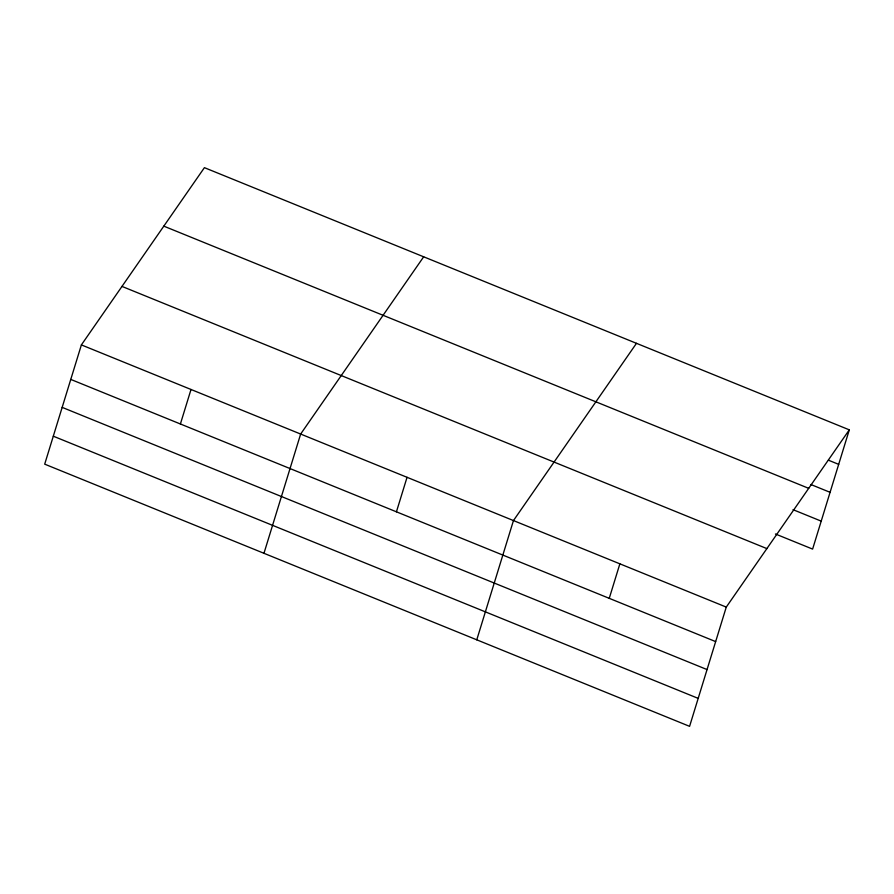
<?xml version="1.0" encoding="UTF-8"?>
<svg xmlns="http://www.w3.org/2000/svg" width="894" height="894" viewBox="0 0 894 894"><rect width="100%" height="100%" fill="white"/><g stroke="black" fill="none" stroke-linecap="round" stroke-linejoin="round"><path stroke-width="1.34" d="M81.388 344.905L44.7 464.154L689.587 726.341L726.274 607.093L849.3 429.846L204.413 167.659L81.388 344.905L726.274 607.093M180.398 423.979L191.014 389.471M263.965 553.297L300.652 434.048L423.678 256.801M396.433 511.815L407.049 477.307M476.77 639.825L513.458 520.576L636.483 343.318M609.25 598.343L619.866 563.835M849.3 429.846L812.612 549.095L775.433 533.986M828.425 460.186L838.684 464.355M810.847 484.503L830.079 492.315M163.814 226.148L808.701 488.336M793.012 509.658L821.217 521.135M121.986 286.415L766.873 548.603M70.771 379.414L715.658 641.601M62.167 407.373L707.053 669.572M53.305 436.194L698.192 698.382"/></g></svg>
